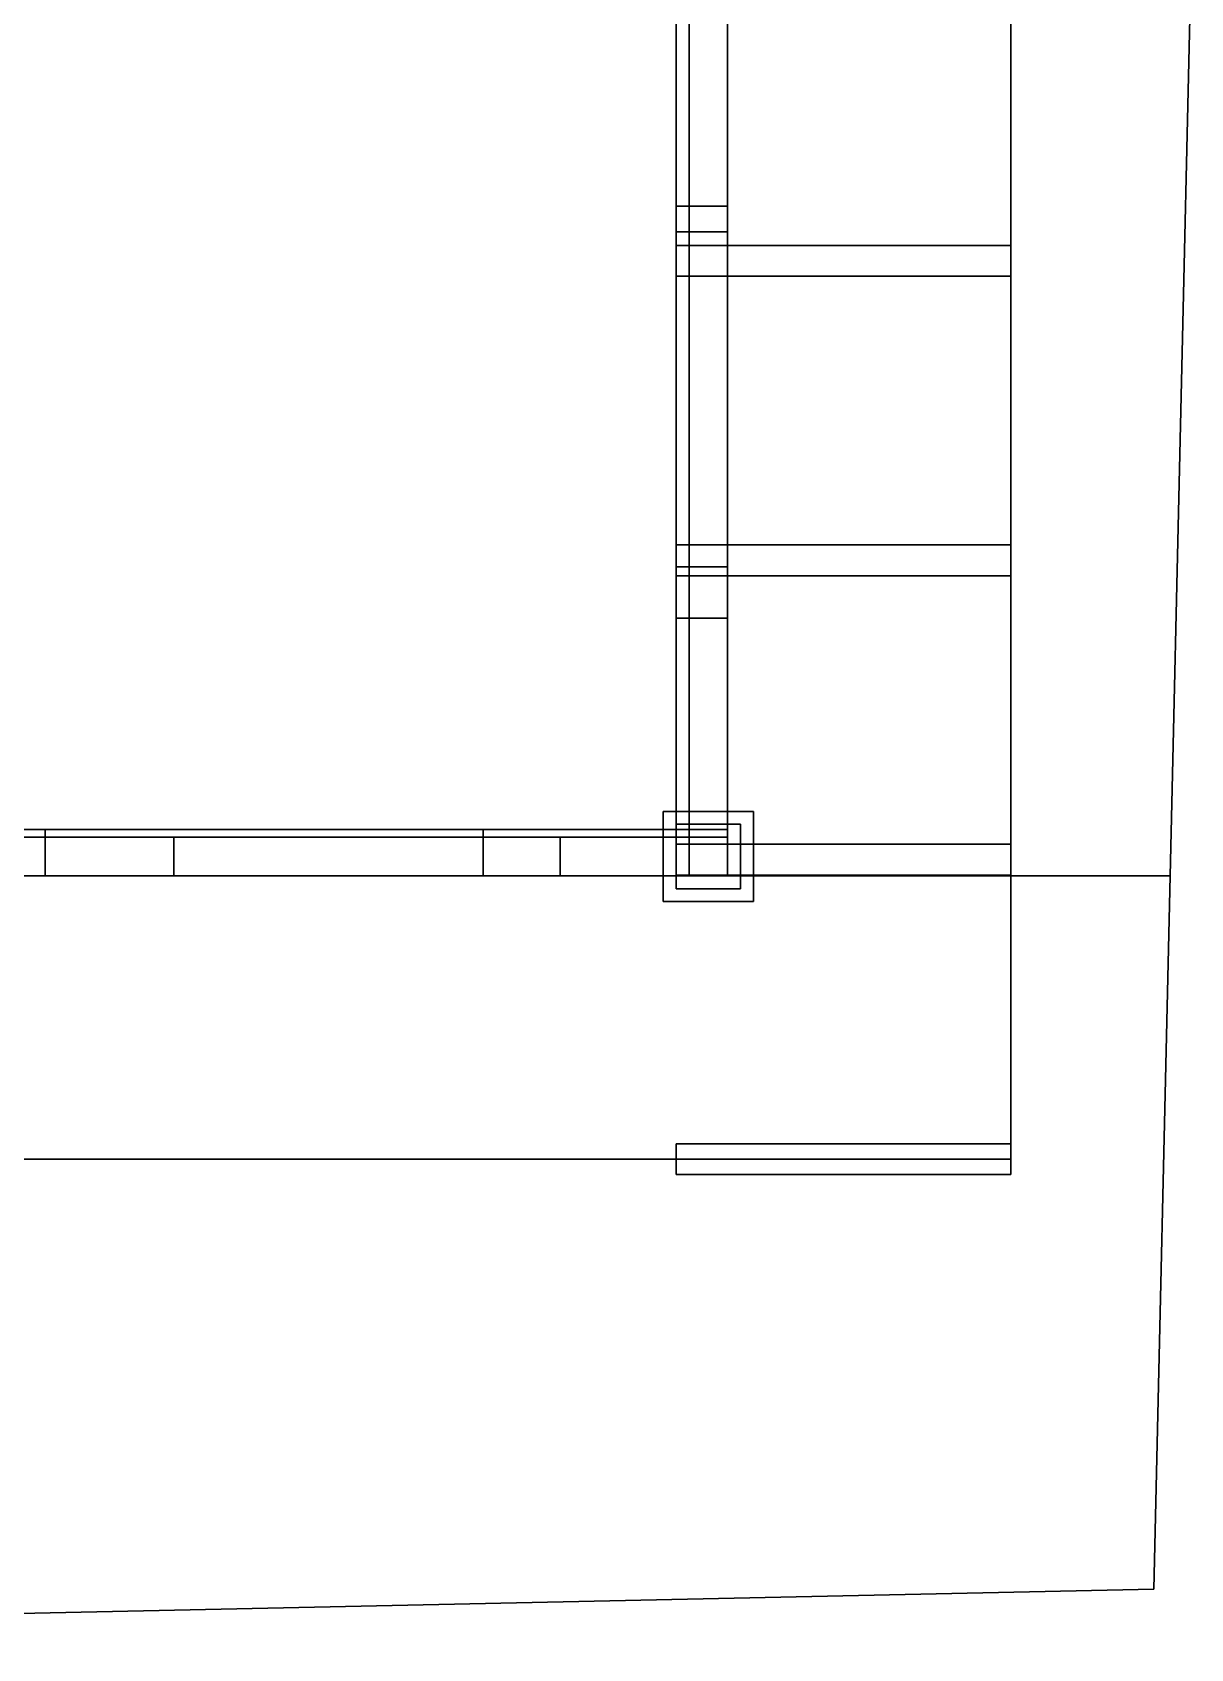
# Model space of a CAD drawing. Header units: metres. Extents: x -0.9 to 11.4, y 0 to 26.4.
# Drawn here: x 6.45 to 10.95, y 0 to 6.27 of the extents above; entities that cross this region are included whole.
import ezdxf

# ---------------------------------------------------------------- set-up
doc = ezdxf.new("R2010")
doc.units = ezdxf.units.M
for name, color, linetype in [('COLUMNAS_3D', 1, 'CONTINUOUS'), ('CUBIERTA_ALPINA_3D', 9, 'CONTINUOUS'), ('CUBIERTA_VIGAS_CANECILLOS_3D', 30, 'CONTINUOUS'), ('FRONTON_MADERA_3D', 34, 'CONTINUOUS'), ('LOSA_PISO_3D', 8, 'CONTINUOUS'), ('MUROS_EXTERIORES_3D', 7, 'CONTINUOUS'), ('P2_COLUMNAS_TIMBER_3D', 1, 'CONTINUOUS'), ('P2_LOSA_PISO_3D', 7, 'CONTINUOUS'), ('P2_MUROS_TIMBER_3D', 34, 'CONTINUOUS'), ('SOTANO_COLUMNAS_3D', 1, 'CONTINUOUS'), ('SOTANO_LOSA_3D', 8, 'CONTINUOUS'), ('SOTANO_MUROS_EXT_3D', 4, 'CONTINUOUS'), ('TERRENO_3D', 3, 'CONTINUOUS')]:
    doc.layers.add(name, color=color, linetype=linetype)

msp = doc.modelspace()

# ---------------------------------------------------------------- linework, layer by layer
at = {"layer": 'COLUMNAS_3D', "color": 1}
for points in [[(8.95, 2.95), (8.95, 3.2), (9.2, 3.2), (9.2, 2.95)], [(8.95, 2.95, 2.85), (9.2, 2.95, 2.85), (9.2, 3.2, 2.85), (8.95, 3.2, 2.85)], [(9.2, 3.2), (8.95, 3.2), (8.95, 3.2, 2.85), (9.2, 3.2, 2.85)], [(8.95, 3.2), (8.95, 2.95), (8.95, 2.95, 2.85), (8.95, 3.2, 2.85)], [(9.2, 2.95), (9.2, 3.2), (9.2, 3.2, 2.85), (9.2, 2.95, 2.85)], [(8.95, 2.95), (9.2, 2.95), (9.2, 2.95, 2.85), (8.95, 2.95, 2.85)]]:
    msp.add_3dface(points, dxfattribs=at)
at = {"layer": 'CUBIERTA_ALPINA_3D', "color": 9}
for points in [[(4.65, 1.9, 9.72), (4.65, 26.31, 9.72), (10.25, 26.31, 5.4), (10.25, 1.9, 5.4)], [(4.65, 1.9, 9.92), (10.25, 1.9, 5.6), (10.25, 26.31, 5.6), (4.65, 26.31, 9.92)], [(10.25, 1.9, 5.4), (10.25, 26.31, 5.4), (10.25, 26.31, 5.6), (10.25, 1.9, 5.6)], [(4.65, 1.9, 9.72), (10.25, 1.9, 5.4), (10.25, 1.9, 5.6), (4.65, 1.9, 9.92)]]:
    msp.add_3dface(points, dxfattribs=at)
at = {"layer": 'CUBIERTA_VIGAS_CANECILLOS_3D', "color": 30}
for points in [[(8.95, 5.3271, 5.22), (8.95, 5.4471, 5.22), (10.25, 5.4471, 5.22), (10.25, 5.3271, 5.22)], [(8.95, 5.3271, 5.4), (10.25, 5.3271, 5.4), (10.25, 5.4471, 5.4), (8.95, 5.4471, 5.4)], [(10.25, 5.4471, 5.22), (8.95, 5.4471, 5.22), (8.95, 5.4471, 5.4), (10.25, 5.4471, 5.4)], [(8.95, 5.4471, 5.22), (8.95, 5.3271, 5.22), (8.95, 5.3271, 5.4), (8.95, 5.4471, 5.4)], [(10.25, 5.3271, 5.22), (10.25, 5.4471, 5.22), (10.25, 5.4471, 5.4), (10.25, 5.3271, 5.4)], [(8.95, 5.3271, 5.22), (10.25, 5.3271, 5.22), (10.25, 5.3271, 5.4), (8.95, 5.3271, 5.4)], [(8.95, 4.1648, 5.22), (8.95, 4.2848, 5.22), (10.25, 4.2848, 5.22), (10.25, 4.1648, 5.22)], [(8.95, 4.1648, 5.4), (10.25, 4.1648, 5.4), (10.25, 4.2848, 5.4), (8.95, 4.2848, 5.4)], [(10.25, 4.2848, 5.22), (8.95, 4.2848, 5.22), (8.95, 4.2848, 5.4), (10.25, 4.2848, 5.4)], [(8.95, 4.2848, 5.22), (8.95, 4.1648, 5.22), (8.95, 4.1648, 5.4), (8.95, 4.2848, 5.4)], [(10.25, 4.1648, 5.22), (10.25, 4.2848, 5.22), (10.25, 4.2848, 5.4), (10.25, 4.1648, 5.4)], [(8.95, 4.1648, 5.22), (10.25, 4.1648, 5.22), (10.25, 4.1648, 5.4), (8.95, 4.1648, 5.4)], [(8.95, 3.0024, 5.22), (8.95, 3.1224, 5.22), (10.25, 3.1224, 5.22), (10.25, 3.0024, 5.22)], [(8.95, 3.0024, 5.4), (10.25, 3.0024, 5.4), (10.25, 3.1224, 5.4), (8.95, 3.1224, 5.4)], [(10.25, 3.1224, 5.22), (8.95, 3.1224, 5.22), (8.95, 3.1224, 5.4), (10.25, 3.1224, 5.4)], [(8.95, 3.1224, 5.22), (8.95, 3.0024, 5.22), (8.95, 3.0024, 5.4), (8.95, 3.1224, 5.4)], [(10.25, 3.0024, 5.22), (10.25, 3.1224, 5.22), (10.25, 3.1224, 5.4), (10.25, 3.0024, 5.4)], [(8.95, 3.0024, 5.22), (10.25, 3.0024, 5.22), (10.25, 3.0024, 5.4), (8.95, 3.0024, 5.4)], [(8.95, 1.84, 5.22), (8.95, 1.96, 5.22), (10.25, 1.96, 5.22), (10.25, 1.84, 5.22)], [(8.95, 1.84, 5.4), (10.25, 1.84, 5.4), (10.25, 1.96, 5.4), (8.95, 1.96, 5.4)], [(10.25, 1.96, 5.22), (8.95, 1.96, 5.22), (8.95, 1.96, 5.4), (10.25, 1.96, 5.4)], [(8.95, 1.96, 5.22), (8.95, 1.84, 5.22), (8.95, 1.84, 5.4), (8.95, 1.96, 5.4)], [(10.25, 1.84, 5.22), (10.25, 1.96, 5.22), (10.25, 1.96, 5.4), (10.25, 1.84, 5.4)], [(8.95, 1.84, 5.22), (10.25, 1.84, 5.22), (10.25, 1.84, 5.4), (8.95, 1.84, 5.4)]]:
    msp.add_3dface(points, dxfattribs=at)
at = {"layer": 'FRONTON_MADERA_3D', "color": 34}
for points in [[(0.15, 3.15, 5.85), (4.65, 3.15, 9.72), (9.15, 3.15, 5.85), (0.15, 3.15, 5.85)], [(9.15, 3, 5.85), (0.15, 3, 5.85), (0.15, 3.15, 5.85), (9.15, 3.15, 5.85)], [(4.65, 3, 9.72), (9.15, 3, 5.85), (9.15, 3.15, 5.85), (4.65, 3.15, 9.72)], [(0.15, 3, 5.85), (0.15, 3, 5.85), (9.15, 3, 5.85), (4.65, 3, 9.72)]]:
    msp.add_3dface(points, dxfattribs=at)
at = {"layer": 'LOSA_PISO_3D', "color": 8}
for points in [[(0.15, 3, -0.15), (0.15, 6.5, -0.15), (9.15, 6.5, -0.15), (9.15, 3, -0.15)], [(0.15, 3), (9.15, 3), (9.15, 6.5), (0.15, 6.5)], [(9.15, 3, -0.15), (9.15, 6.5, -0.15), (9.15, 6.5), (9.15, 3)], [(0.15, 3, -0.15), (9.15, 3, -0.15), (9.15, 3), (0.15, 3)]]:
    msp.add_3dface(points, dxfattribs=at)
at = {"layer": 'MUROS_EXTERIORES_3D', "color": 7}
for points in [[(9, 5.5), (9, 7.1), (9.15, 7.1), (9.15, 5.5)], [(9, 5.5, 2.85), (9.15, 5.5, 2.85), (9.15, 7.1, 2.85), (9, 7.1, 2.85)], [(9, 7.1), (9, 5.5), (9, 5.5, 2.85), (9, 7.1, 2.85)], [(9.15, 5.5), (9.15, 7.1), (9.15, 7.1, 2.85), (9.15, 5.5, 2.85)], [(9, 4), (9, 5.5), (9.15, 5.5), (9.15, 4)], [(9, 4, 1), (9.15, 4, 1), (9.15, 5.5, 1), (9, 5.5, 1)], [(9.15, 5.5), (9, 5.5), (9, 5.5, 1), (9.15, 5.5, 1)], [(9, 5.5), (9, 4), (9, 4, 1), (9, 5.5, 1)], [(9, 4, 2.1), (9, 5.5, 2.1), (9.15, 5.5, 2.1), (9.15, 4, 2.1)], [(9, 4, 2.85), (9.15, 4, 2.85), (9.15, 5.5, 2.85), (9, 5.5, 2.85)], [(9.15, 5.5, 2.1), (9, 5.5, 2.1), (9, 5.5, 2.85), (9.15, 5.5, 2.85)], [(9, 5.5, 2.1), (9, 4, 2.1), (9, 4, 2.85), (9, 5.5, 2.85)], [(9, 5.5), (9.15, 5.5), (9.15, 5.5, 2.85), (9, 5.5, 2.85)], [(9.15, 4), (9.15, 5.5), (9.15, 5.5, 1), (9.15, 4, 1)], [(9.15, 4, 2.1), (9.15, 5.5, 2.1), (9.15, 5.5, 2.85), (9.15, 4, 2.85)], [(9, 3), (9, 4), (9.15, 4), (9.15, 3)], [(9, 3, 2.85), (9.15, 3, 2.85), (9.15, 4, 2.85), (9, 4, 2.85)], [(9.15, 4), (9, 4), (9, 4, 2.85), (9.15, 4, 2.85)], [(9, 4), (9, 3), (9, 3, 2.85), (9, 4, 2.85)], [(9, 4), (9.15, 4), (9.15, 4, 1), (9, 4, 1)], [(9, 4, 2.1), (9.15, 4, 2.1), (9.15, 4, 2.85), (9, 4, 2.85)], [(9.15, 3), (9.15, 4), (9.15, 4, 2.85), (9.15, 3, 2.85)], [(5.1, 3), (5.1, 3.15), (7, 3.15), (7, 3)], [(5.1, 3, 2.85), (7, 3, 2.85), (7, 3.15, 2.85), (5.1, 3.15, 2.85)], [(7, 3.15), (5.1, 3.15), (5.1, 3.15, 2.85), (7, 3.15, 2.85)], [(7, 3), (7, 3.15), (7, 3.15, 2.85), (7, 3, 2.85)], [(7, 3), (7, 3.15), (8.5, 3.15), (8.5, 3)], [(7, 3, 1), (8.5, 3, 1), (8.5, 3.15, 1), (7, 3.15, 1)], [(8.5, 3.15), (7, 3.15), (7, 3.15, 1), (8.5, 3.15, 1)], [(7, 3.15), (7, 3), (7, 3, 1), (7, 3.15, 1)], [(7, 3, 2.1), (7, 3.15, 2.1), (8.5, 3.15, 2.1), (8.5, 3, 2.1)], [(7, 3, 2.85), (8.5, 3, 2.85), (8.5, 3.15, 2.85), (7, 3.15, 2.85)], [(8.5, 3.15, 2.1), (7, 3.15, 2.1), (7, 3.15, 2.85), (8.5, 3.15, 2.85)], [(7, 3.15, 2.1), (7, 3, 2.1), (7, 3, 2.85), (7, 3.15, 2.85)], [(8.5, 3), (8.5, 3.15), (8.5, 3.15, 1), (8.5, 3, 1)], [(8.5, 3, 2.1), (8.5, 3.15, 2.1), (8.5, 3.15, 2.85), (8.5, 3, 2.85)], [(8.5, 3), (8.5, 3.15), (9.15, 3.15), (9.15, 3)], [(8.5, 3, 2.85), (9.15, 3, 2.85), (9.15, 3.15, 2.85), (8.5, 3.15, 2.85)], [(9.15, 3.15), (8.5, 3.15), (8.5, 3.15, 2.85), (9.15, 3.15, 2.85)], [(8.5, 3.15), (8.5, 3), (8.5, 3, 2.85), (8.5, 3.15, 2.85)], [(9.15, 3), (9.15, 3.15), (9.15, 3.15, 2.85), (9.15, 3, 2.85)], [(5.1, 3), (7, 3), (7, 3, 2.85), (5.1, 3, 2.85)], [(7, 3), (8.5, 3), (8.5, 3, 1), (7, 3, 1)], [(7, 3, 2.1), (8.5, 3, 2.1), (8.5, 3, 2.85), (7, 3, 2.85)], [(8.5, 3), (9.15, 3), (9.15, 3, 2.85), (8.5, 3, 2.85)], [(9, 3), (9.15, 3), (9.15, 3, 2.85), (9, 3, 2.85)]]:
    msp.add_3dface(points, dxfattribs=at)
at = {"layer": 'P2_COLUMNAS_TIMBER_3D', "color": 1}
for points in [[(8.95, 2.95, 3), (8.95, 3.2, 3), (9.2, 3.2, 3), (9.2, 2.95, 3)], [(8.95, 2.95, 5.85), (9.2, 2.95, 5.85), (9.2, 3.2, 5.85), (8.95, 3.2, 5.85)], [(9.2, 3.2, 3), (8.95, 3.2, 3), (8.95, 3.2, 5.85), (9.2, 3.2, 5.85)], [(8.95, 3.2, 3), (8.95, 2.95, 3), (8.95, 2.95, 5.85), (8.95, 3.2, 5.85)], [(9.2, 2.95, 3), (9.2, 3.2, 3), (9.2, 3.2, 5.85), (9.2, 2.95, 5.85)], [(8.95, 2.95, 3), (9.2, 2.95, 3), (9.2, 2.95, 5.85), (8.95, 2.95, 5.85)]]:
    msp.add_3dface(points, dxfattribs=at)
at = {"layer": 'P2_LOSA_PISO_3D', "color": 7}
for points in [[(0.15, 3, 2.85), (0.15, 7.4, 2.85), (9.15, 7.4, 2.85), (9.15, 3, 2.85)], [(0.15, 3, 3), (9.15, 3, 3), (9.15, 7.4, 3), (0.15, 7.4, 3)], [(9.15, 3, 2.85), (9.15, 7.4, 2.85), (9.15, 7.4, 3), (9.15, 3, 3)], [(0.15, 3, 2.85), (9.15, 3, 2.85), (9.15, 3, 3), (0.15, 3, 3)]]:
    msp.add_3dface(points, dxfattribs=at)
at = {"layer": 'P2_MUROS_TIMBER_3D', "color": 34}
for points in [[(8.95, 5.6, 3), (8.95, 7.2, 3), (9.15, 7.2, 3), (9.15, 5.6, 3)], [(8.95, 5.6, 5.85), (9.15, 5.6, 5.85), (9.15, 7.2, 5.85), (8.95, 7.2, 5.85)], [(8.95, 7.2, 3), (8.95, 5.6, 3), (8.95, 5.6, 5.85), (8.95, 7.2, 5.85)], [(9.15, 5.6, 3), (9.15, 7.2, 3), (9.15, 7.2, 5.85), (9.15, 5.6, 5.85)], [(8.95, 4, 3), (8.95, 5.6, 3), (9.15, 5.6, 3), (9.15, 4, 3)], [(8.95, 4, 4), (9.15, 4, 4), (9.15, 5.6, 4), (8.95, 5.6, 4)], [(9.15, 5.6, 3), (8.95, 5.6, 3), (8.95, 5.6, 4), (9.15, 5.6, 4)], [(8.95, 5.6, 3), (8.95, 4, 3), (8.95, 4, 4), (8.95, 5.6, 4)], [(8.95, 4, 5.1), (8.95, 5.6, 5.1), (9.15, 5.6, 5.1), (9.15, 4, 5.1)], [(8.95, 4, 5.85), (9.15, 4, 5.85), (9.15, 5.6, 5.85), (8.95, 5.6, 5.85)], [(9.15, 5.6, 5.1), (8.95, 5.6, 5.1), (8.95, 5.6, 5.85), (9.15, 5.6, 5.85)], [(8.95, 5.6, 5.1), (8.95, 4, 5.1), (8.95, 4, 5.85), (8.95, 5.6, 5.85)], [(8.95, 5.6, 3), (9.15, 5.6, 3), (9.15, 5.6, 5.85), (8.95, 5.6, 5.85)], [(9.15, 4, 3), (9.15, 5.6, 3), (9.15, 5.6, 4), (9.15, 4, 4)], [(9.15, 4, 5.1), (9.15, 5.6, 5.1), (9.15, 5.6, 5.85), (9.15, 4, 5.85)], [(8.95, 3, 3), (8.95, 4, 3), (9.15, 4, 3), (9.15, 3, 3)], [(8.95, 3, 5.85), (9.15, 3, 5.85), (9.15, 4, 5.85), (8.95, 4, 5.85)], [(9.15, 4, 3), (8.95, 4, 3), (8.95, 4, 5.85), (9.15, 4, 5.85)], [(8.95, 4, 3), (8.95, 3, 3), (8.95, 3, 5.85), (8.95, 4, 5.85)], [(8.95, 4, 3), (9.15, 4, 3), (9.15, 4, 4), (8.95, 4, 4)], [(8.95, 4, 5.1), (9.15, 4, 5.1), (9.15, 4, 5.85), (8.95, 4, 5.85)], [(9.15, 3, 3), (9.15, 4, 3), (9.15, 4, 5.85), (9.15, 3, 5.85)], [(4.2, 3, 3), (4.2, 3.18, 3), (6.5, 3.18, 3), (6.5, 3, 3)], [(4.2, 3, 5.85), (6.5, 3, 5.85), (6.5, 3.18, 5.85), (4.2, 3.18, 5.85)], [(6.5, 3.18, 3), (4.2, 3.18, 3), (4.2, 3.18, 5.85), (6.5, 3.18, 5.85)], [(6.5, 3, 3), (6.5, 3.18, 3), (6.5, 3.18, 5.85), (6.5, 3, 5.85)], [(6.5, 3, 3), (6.5, 3.18, 3), (8.2, 3.18, 3), (8.2, 3, 3)], [(6.5, 3, 4), (8.2, 3, 4), (8.2, 3.18, 4), (6.5, 3.18, 4)], [(8.2, 3.18, 3), (6.5, 3.18, 3), (6.5, 3.18, 4), (8.2, 3.18, 4)], [(6.5, 3.18, 3), (6.5, 3, 3), (6.5, 3, 4), (6.5, 3.18, 4)], [(6.5, 3, 5.1), (6.5, 3.18, 5.1), (8.2, 3.18, 5.1), (8.2, 3, 5.1)], [(6.5, 3, 5.85), (8.2, 3, 5.85), (8.2, 3.18, 5.85), (6.5, 3.18, 5.85)], [(8.2, 3.18, 5.1), (6.5, 3.18, 5.1), (6.5, 3.18, 5.85), (8.2, 3.18, 5.85)], [(6.5, 3.18, 5.1), (6.5, 3, 5.1), (6.5, 3, 5.85), (6.5, 3.18, 5.85)], [(8.2, 3, 3), (8.2, 3.18, 3), (8.2, 3.18, 4), (8.2, 3, 4)], [(8.2, 3, 5.1), (8.2, 3.18, 5.1), (8.2, 3.18, 5.85), (8.2, 3, 5.85)], [(8.2, 3, 3), (8.2, 3.18, 3), (9.15, 3.18, 3), (9.15, 3, 3)], [(8.2, 3, 5.85), (9.15, 3, 5.85), (9.15, 3.18, 5.85), (8.2, 3.18, 5.85)], [(9.15, 3.18, 3), (8.2, 3.18, 3), (8.2, 3.18, 5.85), (9.15, 3.18, 5.85)], [(8.2, 3.18, 3), (8.2, 3, 3), (8.2, 3, 5.85), (8.2, 3.18, 5.85)], [(9.15, 3, 3), (9.15, 3.18, 3), (9.15, 3.18, 5.85), (9.15, 3, 5.85)], [(4.2, 3, 3), (6.5, 3, 3), (6.5, 3, 5.85), (4.2, 3, 5.85)], [(6.5, 3, 3), (8.2, 3, 3), (8.2, 3, 4), (6.5, 3, 4)], [(6.5, 3, 5.1), (8.2, 3, 5.1), (8.2, 3, 5.85), (6.5, 3, 5.85)], [(8.2, 3, 3), (9.15, 3, 3), (9.15, 3, 5.85), (8.2, 3, 5.85)], [(8.95, 3, 3), (9.15, 3, 3), (9.15, 3, 5.85), (8.95, 3, 5.85)]]:
    msp.add_3dface(points, dxfattribs=at)
at = {"layer": 'SOTANO_COLUMNAS_3D', "color": 1}
for points in [[(8.9, 2.9, -2.55), (8.9, 3.25, -2.55), (9.25, 3.25, -2.55), (9.25, 2.9, -2.55)], [(8.9, 2.9, -0.15), (9.25, 2.9, -0.15), (9.25, 3.25, -0.15), (8.9, 3.25, -0.15)], [(9.25, 3.25, -2.55), (8.9, 3.25, -2.55), (8.9, 3.25, -0.15), (9.25, 3.25, -0.15)], [(8.9, 3.25, -2.55), (8.9, 2.9, -2.55), (8.9, 2.9, -0.15), (8.9, 3.25, -0.15)], [(9.25, 2.9, -2.55), (9.25, 3.25, -2.55), (9.25, 3.25, -0.15), (9.25, 2.9, -0.15)], [(8.9, 2.9, -2.55), (9.25, 2.9, -2.55), (9.25, 2.9, -0.15), (8.9, 2.9, -0.15)]]:
    msp.add_3dface(points, dxfattribs=at)
at = {"layer": 'SOTANO_LOSA_3D', "color": 8}
for points in [[(0.15, 3, -2.7), (0.15, 6.5, -2.7), (9.15, 6.5, -2.7), (9.15, 3, -2.7)], [(0.15, 3, -2.55), (9.15, 3, -2.55), (9.15, 6.5, -2.55), (0.15, 6.5, -2.55)], [(9.15, 3, -2.7), (9.15, 6.5, -2.7), (9.15, 6.5, -2.55), (9.15, 3, -2.55)], [(0.15, 3, -2.7), (9.15, 3, -2.7), (9.15, 3, -2.55), (0.15, 3, -2.55)]]:
    msp.add_3dface(points, dxfattribs=at)
at = {"layer": 'SOTANO_MUROS_EXT_3D', "color": 4}
for points in [[(8.95, 5.5, -2.55), (8.95, 11.3, -2.55), (9.15, 11.3, -2.55), (9.15, 5.5, -2.55)], [(8.95, 5.5, -0.15), (9.15, 5.5, -0.15), (9.15, 11.3, -0.15), (8.95, 11.3, -0.15)], [(8.95, 11.3, -2.55), (8.95, 5.5, -2.55), (8.95, 5.5, -0.15), (8.95, 11.3, -0.15)], [(9.15, 5.5, -2.55), (9.15, 11.3, -2.55), (9.15, 11.3, -0.15), (9.15, 5.5, -0.15)], [(8.95, 4.2, -2.55), (8.95, 5.5, -2.55), (9.15, 5.5, -2.55), (9.15, 4.2, -2.55)], [(8.95, 4.2, -1.25), (9.15, 4.2, -1.25), (9.15, 5.5, -1.25), (8.95, 5.5, -1.25)], [(9.15, 5.5, -2.55), (8.95, 5.5, -2.55), (8.95, 5.5, -1.25), (9.15, 5.5, -1.25)], [(8.95, 5.5, -2.55), (8.95, 4.2, -2.55), (8.95, 4.2, -1.25), (8.95, 5.5, -1.25)], [(8.95, 4.2, -0.45), (8.95, 5.5, -0.45), (9.15, 5.5, -0.45), (9.15, 4.2, -0.45)], [(8.95, 4.2, -0.15), (9.15, 4.2, -0.15), (9.15, 5.5, -0.15), (8.95, 5.5, -0.15)], [(9.15, 5.5, -0.45), (8.95, 5.5, -0.45), (8.95, 5.5, -0.15), (9.15, 5.5, -0.15)], [(8.95, 5.5, -0.45), (8.95, 4.2, -0.45), (8.95, 4.2, -0.15), (8.95, 5.5, -0.15)], [(8.95, 5.5, -2.55), (9.15, 5.5, -2.55), (9.15, 5.5, -0.15), (8.95, 5.5, -0.15)], [(9.15, 4.2, -2.55), (9.15, 5.5, -2.55), (9.15, 5.5, -1.25), (9.15, 4.2, -1.25)], [(9.15, 4.2, -0.45), (9.15, 5.5, -0.45), (9.15, 5.5, -0.15), (9.15, 4.2, -0.15)], [(8.95, 3.15, -2.55), (8.95, 4.2, -2.55), (9.15, 4.2, -2.55), (9.15, 3.15, -2.55)], [(8.95, 3.15, -0.15), (9.15, 3.15, -0.15), (9.15, 4.2, -0.15), (8.95, 4.2, -0.15)], [(9.15, 4.2, -2.55), (8.95, 4.2, -2.55), (8.95, 4.2, -0.15), (9.15, 4.2, -0.15)], [(8.95, 4.2, -2.55), (8.95, 3.15, -2.55), (8.95, 3.15, -0.15), (8.95, 4.2, -0.15)], [(8.95, 4.2, -2.55), (9.15, 4.2, -2.55), (9.15, 4.2, -1.25), (8.95, 4.2, -1.25)], [(8.95, 4.2, -0.45), (9.15, 4.2, -0.45), (9.15, 4.2, -0.15), (8.95, 4.2, -0.15)], [(9.15, 3.15, -2.55), (9.15, 4.2, -2.55), (9.15, 4.2, -0.15), (9.15, 3.15, -0.15)], [(4.1, 3, -2.55), (4.1, 3.15, -2.55), (7, 3.15, -2.55), (7, 3, -2.55)], [(4.1, 3, -0.15), (7, 3, -0.15), (7, 3.15, -0.15), (4.1, 3.15, -0.15)], [(7, 3.15, -2.55), (4.1, 3.15, -2.55), (4.1, 3.15, -0.15), (7, 3.15, -0.15)], [(7, 3, -2.55), (7, 3.15, -2.55), (7, 3.15, -0.15), (7, 3, -0.15)], [(7, 3, -2.55), (7, 3.15, -2.55), (8.5, 3.15, -2.55), (8.5, 3, -2.55)], [(7, 3, -1.25), (8.5, 3, -1.25), (8.5, 3.15, -1.25), (7, 3.15, -1.25)], [(8.5, 3.15, -2.55), (7, 3.15, -2.55), (7, 3.15, -1.25), (8.5, 3.15, -1.25)], [(7, 3.15, -2.55), (7, 3, -2.55), (7, 3, -1.25), (7, 3.15, -1.25)], [(7, 3, -0.45), (7, 3.15, -0.45), (8.5, 3.15, -0.45), (8.5, 3, -0.45)], [(7, 3, -0.15), (8.5, 3, -0.15), (8.5, 3.15, -0.15), (7, 3.15, -0.15)], [(8.5, 3.15, -0.45), (7, 3.15, -0.45), (7, 3.15, -0.15), (8.5, 3.15, -0.15)], [(7, 3.15, -0.45), (7, 3, -0.45), (7, 3, -0.15), (7, 3.15, -0.15)], [(8.5, 3, -2.55), (8.5, 3.15, -2.55), (8.5, 3.15, -1.25), (8.5, 3, -1.25)], [(8.5, 3, -0.45), (8.5, 3.15, -0.45), (8.5, 3.15, -0.15), (8.5, 3, -0.15)], [(8.5, 3, -2.55), (8.5, 3.15, -2.55), (9.15, 3.15, -2.55), (9.15, 3, -2.55)], [(8.5, 3, -0.15), (9.15, 3, -0.15), (9.15, 3.15, -0.15), (8.5, 3.15, -0.15)], [(9.15, 3.15, -2.55), (8.5, 3.15, -2.55), (8.5, 3.15, -0.15), (9.15, 3.15, -0.15)], [(8.5, 3.15, -2.55), (8.5, 3, -2.55), (8.5, 3, -0.15), (8.5, 3.15, -0.15)], [(8.95, 3.15, -2.55), (9.15, 3.15, -2.55), (9.15, 3.15, -0.15), (8.95, 3.15, -0.15)], [(9.15, 3, -2.55), (9.15, 3.15, -2.55), (9.15, 3.15, -0.15), (9.15, 3, -0.15)], [(4.1, 3, -2.55), (7, 3, -2.55), (7, 3, -0.15), (4.1, 3, -0.15)], [(7, 3, -2.55), (8.5, 3, -2.55), (8.5, 3, -1.25), (7, 3, -1.25)], [(7, 3, -0.45), (8.5, 3, -0.45), (8.5, 3, -0.15), (7, 3, -0.15)], [(8.5, 3, -2.55), (9.15, 3, -2.55), (9.15, 3, -0.15), (8.5, 3, -0.15)]]:
    msp.add_3dface(points, dxfattribs=at)
at = {"layer": 'TERRENO_3D', "color": 3}
for points in [[(9.15, 3, -2.75), (9.15, 6.5, -2.2), (10.9479, 6.5, -2.2), (10.8677, 3, -2.75)], [(9.15, 3, -2.55), (10.8677, 3, -2.55), (10.9479, 6.5, -2), (9.15, 6.5, -2)], [(9.15, 6.5, -2.2), (9.15, 3, -2.75), (9.15, 3, -2.55), (9.15, 6.5, -2)], [(10.8677, 3, -2.75), (10.9479, 6.5, -2.2), (10.9479, 6.5, -2), (10.8677, 3, -2.55)], [(0, 0, -2.75), (0, 3, -2.75), (10.8677, 3, -2.75), (10.8043, 0.2311, -2.75)], [(0, 0, -2.55), (10.8043, 0.2311, -2.55), (10.8677, 3, -2.55), (0, 3, -2.55)], [(10.8677, 3, -2.75), (0, 3, -2.75), (0, 3, -2.55), (10.8677, 3, -2.55)], [(9.15, 3, -2.75), (10.8677, 3, -2.75), (10.8677, 3, -2.55), (9.15, 3, -2.55)], [(10.8043, 0.2311, -2.75), (10.8677, 3, -2.75), (10.8677, 3, -2.55), (10.8043, 0.2311, -2.55)], [(0, 0, -2.75), (10.8043, 0.2311, -2.75), (10.8043, 0.2311, -2.55), (0, 0, -2.55)]]:
    msp.add_3dface(points, dxfattribs=at)

doc.saveas('drawing.dxf')
